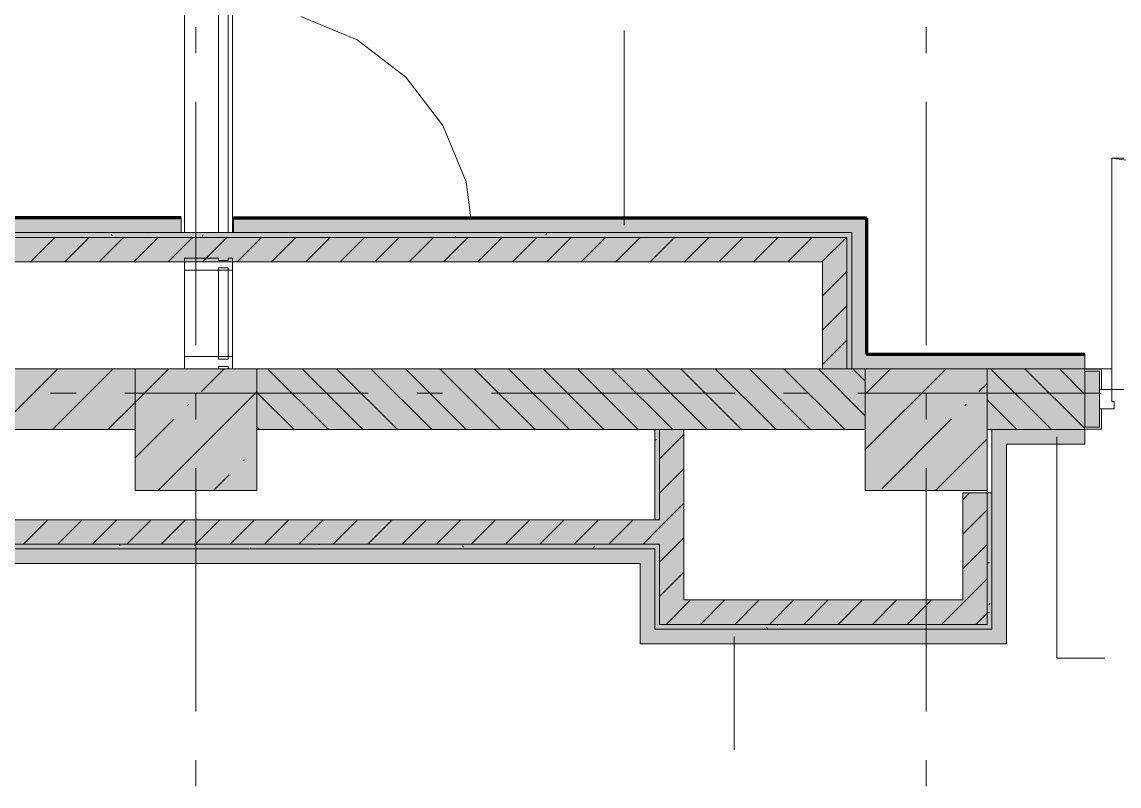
# Model space of a CAD drawing. Header units: millimetres. Extents: x -537608 to 253996, y -217170 to 186033.
# Drawn here: x -264641 to -260134, y 97707 to 100846 of the extents above; entities that cross this region are included whole.
import ezdxf

# ---------------------------------------------------------------- set-up
doc = ezdxf.new("R2010")
doc.units = ezdxf.units.MM
doc.layers.add('16) Лак 1.6м', color=160, linetype='Continuous', lineweight=90)
doc.layers.add('PDF _Геометрия', color=7, linetype='Continuous')
doc.layers.add('PDF _Сплошная заливка', color=7, linetype='Continuous', true_color=0xffffff)

msp = doc.modelspace()

# ---------------------------------------------------------------- hatches: boundary and pattern name
at = {"layer": 'PDF _Сплошная заливка', "true_color": 0xff7d7d, "transparency": 33554559}
for points in [[(-263986.1875, 99981.2656), (-263986.1875, 100041.2641), (-265730.8894, 100041.2641), (-265730.8894, 99981.2656), (-264999.9617, 99981.2656)], [(-261351.6786, 99981.2656), (-261231.6816, 99981.2656), (-261231.6816, 100041.2641), (-263771.6802, 100041.2641), (-263771.6802, 99981.2656), (-261660.4854, 99981.2656)], [(-261231.6816, 99481.2658), (-261171.6788, 99481.2658), (-261171.6788, 100041.2641), (-261231.6816, 100041.2641), (-261231.6816, 99656.6282)], [(-260656.1885, 98351.2645), (-260596.1857, 98351.2645), (-260596.1857, 99171.2642), (-260656.1885, 99171.2642), (-260656.1885, 98948.679)], [(-262101.5739, 98621.2643), (-262041.571, 98621.2643), (-262041.571, 98681.2649), (-266608.2266, 98681.2649), (-266608.2266, 98621.2643), (-263330.2213, 98621.2643)], [(-260596.1857, 98291.266), (-260596.1857, 98351.2645), (-262041.571, 98351.2645), (-262041.571, 98291.266), (-260825.613, 98291.266)]]:
    msp.add_hatch(color=11, dxfattribs=at).paths.add_polyline_path(points)
at = {"layer": 'PDF _Сплошная заливка', "transparency": 33554559}
for points in [[(-261251.6825, 99961.2647), (-261251.6825, 99981.2656), (-265670.8909, 99981.2656), (-265670.8909, 99961.2647), (-261351.6786, 99961.2647)], [(-261251.6825, 99421.2652), (-261231.6816, 99421.2652), (-261231.6816, 99981.2656), (-261251.6825, 99981.2656), (-261251.6825, 99656.6282)], [(-261351.6786, 99861.2642), (-261351.6786, 99961.2647), (-265650.89, 99961.2647), (-265650.89, 99861.2642), (-261660.4854, 99861.2642)], [(-261351.6786, 99421.2652), (-261251.6825, 99421.2652), (-261251.6825, 99961.2647), (-261351.6786, 99961.2647), (-261351.6786, 99656.6282)], [(-266608.2266, 99171.2642), (-264176.1857, 99171.2642), (-264176.1857, 99421.2652), (-269676.1853, 99421.2652), (-269676.1853, 99171.2642), (-266669.6977, 99171.2642)], [(-260676.1851, 98921.2654), (-260676.1851, 99421.2652), (-261176.187, 99421.2652), (-261176.187, 98921.2654), (-260825.613, 98921.2654)], [(-262041.571, 98701.2659), (-262021.5701, 98701.2659), (-262021.5701, 98801.2662), (-266488.2252, 98801.2662), (-266488.2252, 98701.2659), (-263330.2213, 98701.2659)], [(-262041.571, 98681.2649), (-262041.571, 98701.2659), (-266588.2256, 98701.2659), (-266588.2256, 98681.2649), (-263330.2213, 98681.2649)], [(-260776.1856, 98371.2654), (-260776.1856, 98471.2658), (-262021.5701, 98471.2658), (-262021.5701, 98371.2654), (-260825.613, 98371.2654)], [(-260825.613, 98351.2645), (-260676.1851, 98351.2645), (-260676.1851, 98371.2654), (-262041.571, 98371.2654), (-262041.571, 98351.2645), (-261660.4854, 98351.2645)]]:
    msp.add_hatch(color=256, dxfattribs=at).paths.add_polyline_path(points)
at = {"layer": 'PDF _Сплошная заливка', "true_color": 0xff7d7d, "transparency": 33554559}
h = msp.add_hatch(color=11, dxfattribs=at)
h.paths.add_polyline_path([(-233376.192, 99421.2652), (-233026.1928, 99421.2652), (-233026.1928, 99481.2658), (-233636.1913, 99481.2658), (-233636.1913, 99421.2652)], flags=0)
h.paths.add_polyline_path([(-234556.1914, 99421.2652), (-234336.1919, 99421.2652), (-234336.1919, 99481.2658), (-234556.1914, 99481.2658)], flags=0)
h.paths.add_polyline_path([(-235256.1919, 99421.2652), (-235256.1919, 99481.2658), (-240016.1913, 99481.2658), (-240016.1913, 99421.2652), (-238284.1467, 99421.2652)], flags=0)
h.paths.add_polyline_path([(-242626.1889, 99421.2652), (-241776.1899, 99421.2652), (-241776.1899, 99481.2658), (-243566.1899, 99481.2658), (-243566.1899, 99421.2652), (-242676.189, 99421.2652)], flags=0)
h.paths.add_polyline_path([(-245676.192, 99421.2652), (-245326.1907, 99421.2652), (-245326.1907, 99481.2658), (-258513.7587, 99481.2658), (-258513.7587, 99421.2652), (-246176.1896, 99421.2652)], flags=0)
h.paths.add_polyline_path([(-260273.755, 99421.2652), (-260273.755, 99481.2658), (-261231.6816, 99481.2658), (-261231.6816, 99421.2652), (-260676.1851, 99421.2652)], flags=0)
at = {"layer": 'PDF _Сплошная заливка', "transparency": 33554559}
h = msp.add_hatch(color=256, dxfattribs=at)
h.paths.add_polyline_path([(-233376.192, 99171.2642), (-233376.192, 99421.2652), (-233636.1913, 99421.2652), (-233636.1913, 99171.2642)], flags=0)
h.paths.add_polyline_path([(-235446.1923, 99171.2642), (-235256.1919, 99171.2642), (-235256.1919, 99421.2652), (-239126.1905, 99421.2652), (-239126.1905, 99171.2642), (-236931.1919, 99171.2642)], flags=0)
h.paths.add_polyline_path([(-234476.1919, 99171.2642), (-234336.1919, 99171.2642), (-234336.1919, 99421.2652), (-234556.1914, 99421.2652), (-234556.1914, 99171.2642)], flags=0)
h.paths.add_polyline_path([(-242066.1928, 99171.2642), (-241778.1921, 99173.2643), (-241778.1921, 99421.2652), (-242126.1913, 99419.2651), (-242126.1913, 99171.2642)], flags=0)
h.paths.add_polyline_path([(-242676.189, 99171.2642), (-242626.1889, 99171.2642), (-242626.1889, 99421.2652), (-242676.189, 99421.2652), (-242676.189, 99260.5515)], flags=0)
h.paths.add_polyline_path([(-240014.1912, 99171.2642), (-239626.1902, 99171.2642), (-239626.1902, 99421.2652), (-240014.1912, 99419.2651), (-240016.1913, 99171.2642)], flags=0)
h.paths.add_polyline_path([(-243293.3633, 99171.2642), (-243176.191, 99171.2642), (-243176.191, 99421.2652), (-243564.192, 99419.2651), (-243564.192, 99171.2642)], flags=0)
h.paths.add_polyline_path([(-246176.1896, 99171.2642), (-246176.1896, 99421.2652), (-251676.1892, 99421.2652), (-251676.1892, 99171.2642), (-246632.8397, 99171.2642)], flags=0)
h.paths.add_polyline_path([(-245616.1892, 99171.2642), (-245328.1886, 99173.2643), (-245328.1886, 99421.2652), (-245676.192, 99419.2651), (-245676.192, 99171.2642)], flags=0)
h.paths.add_polyline_path([(-256826.1875, 99171.2642), (-255176.1898, 99171.2642), (-255176.1898, 99421.2652), (-258511.7564, 99419.2651), (-258511.7564, 99171.2642), (-256926.188, 99171.2642)], flags=0)
h.paths.add_polyline_path([(-254066.1873, 99171.2642), (-252176.1868, 99171.2642), (-252176.1868, 99421.2652), (-254676.1879, 99421.2652), (-254676.1879, 99171.2642)], flags=0)
h.paths.add_polyline_path([(-261660.4854, 99171.2642), (-261176.187, 99171.2642), (-261176.187, 99421.2652), (-263676.1881, 99421.2652), (-263676.1881, 99171.2642), (-263330.2213, 99171.2642)], flags=0)
h.paths.add_polyline_path([(-260273.755, 99171.2642), (-260275.7573, 99421.2652), (-260676.1851, 99419.2651), (-260676.1851, 99171.2642), (-260275.7573, 99171.2642)], flags=0)
at = {"layer": 'PDF _Сплошная заливка', "true_color": 0xff7d7d, "transparency": 33554559}
h = msp.add_hatch(color=11, dxfattribs=at)
h.paths.add_polyline_path([(-258220.1862, 99111.2657), (-258220.1862, 99171.2642), (-258513.7587, 99171.2642), (-258513.7587, 99111.2657), (-258280.189, 99111.2657)], flags=0)
h.paths.add_polyline_path([(-260273.755, 99111.2657), (-260273.755, 99171.2642), (-260596.1857, 99171.2642), (-260596.1857, 99111.2657)], flags=0)

# ---------------------------------------------------------------- linework, layer by layer
at = {"layer": '16) Лак 1.6м'}
for p, q in [((-263986.1875, 100041.2641), (-265730.8894, 100041.2641)), ((-263771.6802, 100041.2641), (-261231.6816, 100041.2641)), ((-261231.6816, 100041.2641), (-261171.6788, 100041.2641)), ((-261171.6788, 100041.2641), (-261171.6788, 99481.2658)), ((-261171.6788, 99481.2658), (-260273.755, 99481.2658))]:
    msp.add_line(p, q, dxfattribs=at)
at = {"layer": 'PDF _Геометрия', "lineweight": 9}
for p, q in [((-263973.188, 99981.2656), (-263973.188, 101926.2654)), ((-263833.1858, 99980.6111), (-263833.1858, 101926.2654)), ((-263793.1881, 101926.2654), (-263793.1881, 99981.0352)), ((-263776.1885, 99981.2161), (-263776.1885, 101926.2654)), ((-263494.7199, 100868.5537), (-263263.187, 100772.6483)), ((-262167.17, 100011.2648), (-262167.17, 100811.2657)), ((-263263.187, 100772.6483), (-263064.3661, 100620.0878)), ((-263064.3661, 100620.0878), (-262911.8034, 100421.2647)), ((-262911.8034, 100421.2647), (-262815.898, 100189.7318)), ((-260163.7563, 100286.2659), (-260163.7563, 99336.2644)), ((-260113.7562, 100286.2659), (-260163.7563, 100286.2659)), ((-260163.7563, 100286.2659), (-259917.8805, 100253.8941)), ((-262815.898, 100189.7318), (-262796.3535, 100041.2641)), ((-263986.1875, 99981.2656), (-263986.1875, 100041.2641)), ((-263771.6802, 99981.2656), (-263771.6802, 100041.2641)), ((-263771.6802, 99981.2656), (-265670.8909, 99981.2656)), ((-265670.8909, 99981.2656), (-263986.1875, 99981.2656)), ((-261351.6786, 99981.2656), (-263771.6802, 99981.2656)), ((-261351.6786, 99981.2656), (-263771.6802, 99981.2656)), ((-261251.6825, 99981.2656), (-261351.6786, 99981.2656)), ((-261251.6825, 99981.2656), (-261231.6816, 99981.2656)), ((-261231.6816, 99981.2656), (-261251.6825, 99981.2656)), ((-261231.6816, 99981.2656), (-261231.6816, 99481.2658)), ((-261231.6816, 99481.2658), (-261231.6816, 99981.2656)), ((-261351.6786, 99961.2647), (-265650.89, 99961.2647)), ((-264605.9453, 99861.2642), (-264505.945, 99961.2647)), ((-264464.5222, 99861.2642), (-264364.5261, 99961.2647)), ((-264323.1032, 99861.2642), (-264223.1028, 99961.2647)), ((-264181.68, 99861.2642), (-264081.6797, 99961.2647)), ((-264040.2611, 99861.2642), (-263940.2607, 99961.2647)), ((-263898.8379, 99861.2642), (-263798.8375, 99961.2647)), ((-263757.419, 99861.2642), (-263657.4186, 99961.2647)), ((-263615.9958, 99861.2642), (-263515.9954, 99961.2647)), ((-263474.5769, 99861.2642), (-263374.5765, 99961.2647)), ((-263333.1537, 99861.2642), (-263233.1533, 99961.2647)), ((-263191.7305, 99861.2642), (-263091.7301, 99961.2647)), ((-263050.3116, 99861.2642), (-262950.3112, 99961.2647)), ((-262908.8883, 99861.2642), (-262808.888, 99961.2647)), ((-262767.4695, 99861.2642), (-262667.469, 99961.2647)), ((-262626.0462, 99861.2642), (-262526.0459, 99961.2647)), ((-262484.6273, 99861.2642), (-262384.627, 99961.2647)), ((-262343.2041, 99861.2642), (-262243.2037, 99961.2647)), ((-262201.7809, 99861.2642), (-262101.7849, 99961.2647)), ((-262060.362, 99861.2642), (-261960.3616, 99961.2647)), ((-261918.9388, 99861.2642), (-261818.9384, 99961.2647)), ((-261777.5199, 99861.2642), (-261677.5195, 99961.2647)), ((-261636.0967, 99861.2642), (-261536.0963, 99961.2647)), ((-261494.6778, 99861.2642), (-261394.6774, 99961.2647)), ((-261351.6786, 99862.8381), (-261253.2542, 99961.2647)), ((-261251.6825, 99961.2647), (-261351.6786, 99961.2647)), ((-261251.6825, 99421.2652), (-261251.6825, 99961.2647)), ((-265550.8895, 99861.2642), (-261351.6786, 99861.2642)), ((-263833.1858, 99876.2661), (-263973.188, 99876.2661)), ((-263973.188, 99876.2661), (-263973.188, 99826.2659)), ((-263833.1858, 99866.2656), (-263833.1858, 99876.2661)), ((-263793.1881, 99866.2656), (-263833.1858, 99866.2656)), ((-263833.1858, 99836.2642), (-263793.1881, 99836.2642)), ((-263833.1858, 99826.2659), (-263833.1858, 99836.2642)), ((-263776.1885, 99876.2661), (-263793.1881, 99876.2661)), ((-263793.1881, 99876.2661), (-263793.1881, 99866.2656)), ((-263793.1881, 99836.2642), (-263793.1881, 99826.2659)), ((-263776.1885, 99826.2659), (-263776.1885, 99876.2661)), ((-261353.2546, 99861.2642), (-261351.6786, 99862.8381)), ((-261351.6786, 99861.2642), (-261351.6786, 99421.2652)), ((-263973.188, 99471.2653), (-263973.188, 99826.2659)), ((-263973.188, 99826.2659), (-263833.1858, 99826.2659)), ((-263833.1858, 99826.2659), (-263793.1881, 99826.2659)), ((-263833.1858, 99471.2653), (-263833.1858, 99826.2659)), ((-263793.1881, 99826.2659), (-263793.1881, 99471.2653)), ((-263793.1881, 99826.2659), (-263776.1885, 99826.2659)), ((-263776.1885, 99471.2653), (-263776.1885, 99826.2659)), ((-261351.6786, 99721.417), (-261251.6825, 99821.4174)), ((-261351.6786, 99579.996), (-261251.6825, 99679.9964)), ((-261351.6786, 99438.5749), (-261251.6825, 99538.5753)), ((-261231.6816, 99421.2652), (-261231.6816, 99481.2658)), ((-261231.6816, 99481.2658), (-261231.6816, 99421.2652)), ((-260273.755, 99481.2658), (-260273.755, 99421.2652)), ((-263833.1858, 99471.2653), (-263973.188, 99471.2653)), ((-263973.188, 99471.2653), (-263973.188, 99421.2652)), ((-263833.1858, 99461.2649), (-263833.1858, 99471.2653)), ((-263793.1881, 99471.2653), (-263833.1858, 99471.2653)), ((-263793.1881, 99461.2649), (-263833.1858, 99461.2649)), ((-263833.1858, 99421.2652), (-263833.1858, 99431.2656)), ((-263833.1858, 99431.2656), (-263793.1881, 99431.2656)), ((-263776.1885, 99471.2653), (-263793.1881, 99471.2653)), ((-263793.1881, 99471.2653), (-263793.1881, 99461.2649)), ((-263793.1881, 99431.2656), (-263793.1881, 99421.2652)), ((-263776.1885, 99421.2652), (-263776.1885, 99471.2653)), ((-264176.1857, 99421.2652), (-265670.8909, 99421.2652)), ((-264744.0358, 99171.2642), (-264494.0348, 99421.2652)), ((-264515.9346, 99171.2642), (-264265.938, 99421.2652)), ((-264176.1857, 99282.9163), (-264037.8369, 99421.2652)), ((-263676.1881, 99421.2652), (-264176.1857, 99421.2652)), ((-264176.1857, 99421.2652), (-264176.1857, 98921.2654)), ((-263903.1955, 99327.8098), (-263809.74, 99421.2652)), ((-261231.6816, 99421.2652), (-263676.1881, 99421.2652)), ((-263676.1881, 98921.2654), (-263676.1881, 99421.2652)), ((-263381.5779, 99171.2642), (-263631.5789, 99421.2652)), ((-263240.159, 99171.2642), (-263490.16, 99421.2652)), ((-263098.7358, 99171.2642), (-263348.7368, 99421.2652)), ((-262957.3169, 99171.2642), (-263207.3136, 99421.2652)), ((-262815.8937, 99171.2642), (-263065.8946, 99421.2652)), ((-262674.4747, 99171.2642), (-262924.4715, 99421.2652)), ((-262533.0516, 99171.2642), (-262783.0525, 99421.2652)), ((-262391.6283, 99171.2642), (-262641.6293, 99421.2652)), ((-262250.2094, 99171.2642), (-262500.2104, 99421.2652)), ((-262108.7863, 99171.2642), (-262358.7872, 99421.2652)), ((-261967.3673, 99171.2642), (-262217.364, 99421.2652)), ((-261825.9441, 99171.2642), (-262075.9451, 99421.2652)), ((-261684.5252, 99171.2642), (-261934.5219, 99421.2652)), ((-261543.102, 99171.2642), (-261793.1029, 99421.2652)), ((-261401.6788, 99171.2642), (-261651.6798, 99421.2652)), ((-261260.2599, 99171.2642), (-261510.2609, 99421.2652)), ((-261176.187, 99228.6146), (-261368.8376, 99421.2652)), ((-261351.6786, 99421.2652), (-261251.6825, 99421.2652)), ((-261251.6825, 99421.2652), (-261231.6816, 99421.2652)), ((-261231.6816, 99421.2652), (-261176.187, 99421.2652)), ((-261176.187, 99421.2652), (-261231.6816, 99421.2652)), ((-261176.187, 99370.0356), (-261227.4188, 99421.2652)), ((-261176.187, 99089.5381), (-260844.46, 99421.2652)), ((-261176.187, 99317.6349), (-261072.5568, 99421.2652)), ((-260676.1851, 99421.2652), (-261176.187, 99421.2652)), ((-261176.187, 99421.2652), (-261176.187, 98921.2654)), ((-260273.755, 99421.2652), (-260676.1851, 99421.2652)), ((-260676.1851, 99421.2652), (-260273.755, 99421.2652)), ((-260676.1851, 98921.2654), (-260676.1851, 99421.2652)), ((-260411.7336, 99171.2642), (-260661.7302, 99421.2652)), ((-260275.7573, 99176.7112), (-260520.3113, 99421.2652)), ((-260273.755, 99316.1343), (-260378.8881, 99421.2652)), ((-260205.7562, 99419.2651), (-260275.7573, 99419.2651)), ((-260275.7573, 99419.2651), (-260275.7573, 99411.2647)), ((-260275.7573, 99411.2647), (-260213.7565, 99411.2647)), ((-260213.7565, 99411.2647), (-260273.755, 99411.2647)), ((-260273.755, 99411.2647), (-260273.755, 99181.2647)), ((-260213.7565, 99411.2647), (-260213.7565, 99336.2644)), ((-260213.7565, 99181.2647), (-260213.7565, 99411.2647)), ((-260205.7562, 99336.2644), (-260205.7562, 99419.2651)), ((-260709.8186, 99327.8098), (-260676.1851, 99361.4389)), ((-264081.6409, 98921.2654), (-263676.1881, 99326.7182)), ((-263523.0011, 99171.2642), (-263676.1881, 99324.4512)), ((-260553.1525, 99171.2642), (-260676.1851, 99294.299)), ((-260163.7563, 99336.2644), (-260213.7565, 99336.2644)), ((-260213.7565, 99336.2644), (-260213.7565, 99256.2649)), ((-260213.7565, 99336.2644), (-260205.7562, 99336.2644)), ((-260163.7563, 99336.2644), (-260113.7562, 99336.2644)), ((-260163.7563, 99286.2642), (-260163.7563, 99336.2644)), ((-264287.8379, 99171.2642), (-264176.1857, 99282.9163)), ((-263960.2186, 99270.7845), (-263955.4778, 99275.5253)), ((-260766.8417, 99270.7845), (-260762.1009, 99275.5253)), ((-260213.7565, 99256.2649), (-260153.7581, 99256.2649)), ((-260205.7562, 99256.2649), (-260213.7565, 99256.2649)), ((-260213.7565, 99256.2649), (-260213.7565, 99181.2647)), ((-260205.7562, 99173.2643), (-260205.7562, 99256.2649)), ((-260153.7581, 99286.2642), (-260163.7563, 99286.2642)), ((-260153.7581, 99256.2649), (-260153.7581, 99286.2642)), ((-264176.1857, 99054.8174), (-264017.2461, 99213.7592)), ((-261108.9891, 98928.6371), (-260823.8648, 99213.7592)), ((-264176.1857, 99171.2642), (-266608.2266, 99171.2642)), ((-263664.42, 99171.2642), (-263676.1881, 99183.0301)), ((-263676.1881, 99171.2642), (-261176.187, 99171.2642)), ((-262021.5701, 99171.2642), (-262041.571, 99171.2642)), ((-262041.571, 99171.2642), (-262041.571, 98801.2662)), ((-262021.5701, 99171.2642), (-262021.5701, 98801.2662)), ((-261921.5697, 99171.2642), (-262021.5701, 99171.2642)), ((-261921.5697, 98471.2658), (-261921.5697, 99171.2642)), ((-260676.1851, 99171.2642), (-260596.1857, 99171.2642)), ((-260596.1857, 99171.2642), (-260656.1885, 99171.2642)), ((-260656.1885, 99171.2642), (-260656.1885, 98351.2645)), ((-260596.1857, 99171.2642), (-260273.755, 99171.2642)), ((-260273.755, 99171.2642), (-260596.1857, 99171.2642)), ((-260275.7573, 99181.2647), (-260275.7573, 99173.2643)), ((-260213.7565, 99181.2647), (-260275.7573, 99181.2647)), ((-260275.7573, 99173.2643), (-260205.7562, 99173.2643)), ((-260273.755, 99181.2647), (-260213.7565, 99181.2647)), ((-260273.755, 99171.2642), (-260273.755, 99111.2657)), ((-262021.5701, 99051.5277), (-261921.5697, 99151.5259)), ((-260888.264, 98921.2654), (-260676.1851, 99133.3399)), ((-260388.7357, 99141.265), (-260388.7357, 98232.1674)), ((-260273.755, 99111.2657), (-260596.1857, 99111.2657)), ((-260596.1857, 99111.2657), (-260596.1857, 98351.2645)), ((-263732.1218, 99042.6855), (-263727.381, 99047.4284)), ((-263853.5441, 98921.2654), (-263789.1449, 98985.6602)), ((-262021.5701, 98910.1045), (-261921.5697, 99010.1049)), ((-264176.1857, 98921.2654), (-263676.1881, 98921.2654)), ((-261176.187, 98921.2654), (-260676.1851, 98921.2654)), ((-260776.1856, 98882.6974), (-260747.6201, 98911.2649)), ((-260676.1851, 98911.2649), (-260776.1856, 98911.2649)), ((-260776.1856, 98911.2649), (-260776.1856, 98471.2658)), ((-260676.1851, 98911.2649), (-260676.1851, 98371.2654)), ((-260656.1885, 98911.2649), (-260676.1851, 98911.2649)), ((-260656.1885, 98351.2645), (-260656.1885, 98911.2649)), ((-262021.5701, 98768.6834), (-261921.5697, 98868.6838)), ((-262041.571, 98801.2662), (-266488.2252, 98801.2662)), ((-264634.5753, 98701.2659), (-264534.5749, 98801.2662)), ((-264493.1521, 98701.2659), (-264393.1517, 98801.2662)), ((-264351.7332, 98701.2659), (-264251.7328, 98801.2662)), ((-264210.31, 98701.2659), (-264110.3096, 98801.2662)), ((-264068.8911, 98701.2659), (-263968.8907, 98801.2662)), ((-263927.4679, 98701.2659), (-263827.4675, 98801.2662)), ((-263786.0447, 98701.2659), (-263686.0486, 98801.2662)), ((-263644.6257, 98701.2659), (-263544.6254, 98801.2662)), ((-263503.2026, 98701.2659), (-263403.2022, 98801.2662)), ((-263361.7836, 98701.2659), (-263261.7833, 98801.2662)), ((-263220.3604, 98701.2659), (-263120.3601, 98801.2662)), ((-263078.9416, 98701.2659), (-262978.9411, 98801.2662)), ((-262937.5183, 98701.2659), (-262837.518, 98801.2662)), ((-262796.0951, 98701.2659), (-262696.099, 98801.2662)), ((-262654.6762, 98701.2659), (-262554.6758, 98801.2662)), ((-262513.253, 98701.2659), (-262413.2526, 98801.2662)), ((-262371.8341, 98701.2659), (-262271.8337, 98801.2662)), ((-262230.4109, 98701.2659), (-262130.4105, 98801.2662)), ((-262021.5701, 98801.2662), (-262041.571, 98801.2662)), ((-260776.1856, 98741.2763), (-260676.1851, 98841.2767)), ((-262088.992, 98701.2659), (-262021.5701, 98768.6834)), ((-262021.5701, 98627.2624), (-261921.5697, 98727.2627)), ((-262041.571, 98701.2659), (-266488.2252, 98701.2659)), ((-266488.2252, 98681.2649), (-262041.571, 98681.2649)), ((-262041.571, 98681.2649), (-266488.2252, 98681.2649)), ((-262021.5701, 98701.2659), (-262041.571, 98701.2659)), ((-262041.571, 98681.2649), (-262041.571, 98471.2658)), ((-262041.571, 98621.2643), (-262041.571, 98681.2649)), ((-262021.5701, 98471.2658), (-262021.5701, 98701.2659)), ((-260776.1856, 98599.8553), (-260676.1851, 98699.8556)), ((-262101.5739, 98621.2643), (-266608.2266, 98621.2643)), ((-262101.5739, 98291.266), (-262101.5739, 98621.2643)), ((-262041.571, 98351.2645), (-262041.571, 98621.2643)), ((-262021.5701, 98485.8413), (-261921.5697, 98585.8417)), ((-260776.1856, 98458.4342), (-260676.1851, 98558.4346)), ((-262041.571, 98471.2658), (-262041.571, 98371.2654)), ((-262021.5701, 98371.2654), (-262021.5701, 98471.2658)), ((-261994.7271, 98371.2654), (-261894.7267, 98471.2658)), ((-260776.1856, 98471.2658), (-261921.5697, 98471.2658)), ((-261853.3039, 98371.2654), (-261753.3034, 98471.2658)), ((-261711.8849, 98371.2654), (-261611.8846, 98471.2658)), ((-261570.4618, 98371.2654), (-261470.4614, 98471.2658)), ((-261429.0428, 98371.2654), (-261329.0424, 98471.2658)), ((-261287.6196, 98371.2654), (-261187.6193, 98471.2658)), ((-261146.2008, 98371.2654), (-261046.2003, 98471.2658)), ((-261004.7775, 98371.2654), (-260904.7771, 98471.2658)), ((-260863.3543, 98371.2654), (-260776.1856, 98458.4342)), ((-260721.9354, 98371.2654), (-260676.1851, 98417.0135)), ((-262041.571, 98371.2654), (-262041.571, 98351.2645)), ((-262041.571, 98351.2645), (-260776.1856, 98351.2645)), ((-260776.1856, 98351.2645), (-262041.571, 98351.2645)), ((-260776.1856, 98371.2654), (-262021.5701, 98371.2654)), ((-260676.1851, 98371.2654), (-260776.1856, 98371.2654)), ((-260776.1856, 98351.2645), (-260676.1851, 98351.2645)), ((-260676.1851, 98351.2645), (-260656.1885, 98351.2645)), ((-260656.1885, 98351.2645), (-260676.1851, 98351.2645)), ((-260596.1857, 98351.2645), (-260596.1857, 98291.266)), ((-261715.3986, 98321.2652), (-261715.3986, 97855.1142)), ((-262041.571, 98291.266), (-262101.5739, 98291.266)), ((-260596.1857, 98291.266), (-262041.571, 98291.266)), ((-260388.7357, 98232.1674), (-260191.6414, 98232.1674))]:
    msp.add_line(p, q, dxfattribs=at)
at = {"layer": 'PDF _Геометрия', "color": 253, "lineweight": 9, "true_color": 0xaaaaaa}
for p, q in [((-263926.1847, 100718.4326), (-263926.1847, 100824.2653)), ((-260926.1861, 100718.4326), (-260926.1861, 100824.2653)), ((-263926.1847, 99518.4322), (-263926.1847, 100518.434)), ((-260926.1861, 99518.4322), (-260926.1861, 100518.434)), ((-264418.3714, 99321.2648), (-264524.202, 99321.2648)), ((-263218.3711, 99321.2648), (-264218.3707, 99321.2648)), ((-263926.1847, 99212.6009), (-263926.1847, 99318.4336)), ((-262912.5354, 99321.2648), (-263018.3703, 99321.2648)), ((-261712.5395, 99321.2648), (-262712.539, 99321.2648)), ((-261406.7038, 99321.2648), (-261512.5387, 99321.2648)), ((-260206.7035, 99321.2648), (-261206.7031, 99321.2648)), ((-260926.1861, 99212.6009), (-260926.1861, 99318.4336)), ((-260623.7564, 99171.2642), (-260615.7561, 99171.2642)), ((-263926.1847, 98012.6006), (-263926.1847, 99012.6001)), ((-260926.1861, 98012.6006), (-260926.1861, 99012.6001)), ((-263926.1847, 97706.7671), (-263926.1847, 97812.602)), ((-260926.1861, 97706.7671), (-260926.1861, 97812.602))]:
    msp.add_line(p, q, dxfattribs=at)
at = {"layer": 'PDF _Геометрия', "color": 8, "lineweight": 9, "true_color": 0x787878}
for p, q in [((-264269.6454, 99966.8925), (-264272.9997, 99972.699)), ((-264125.7118, 99981.2656), (-264126.6548, 99979.6337)), ((-263896.5256, 99971.8292), (-263899.8799, 99966.0227)), ((-262485.0665, 99978.1481), (-262488.4208, 99972.3394)), ((-261812.2944, 99977.8338), (-261814.2751, 99981.2656)), ((-262858.5868, 99961.2647), (-262861.5406, 99966.3822)), ((-262035.1639, 99131.807), (-262038.5138, 99125.9984)), ((-264238.7763, 98694.2236), (-264242.1307, 98700.03)), ((-263927.399, 98699.1602), (-263930.749, 98693.3537)), ((-263700.6198, 98685.5493), (-263703.0914, 98681.2649)), ((-263419.6594, 98697.8706), (-263421.6186, 98701.2659)), ((-262827.3172, 98687.9046), (-262830.6716, 98693.7133)), ((-262289.1607, 98691.8661), (-262292.515, 98686.0595)), ((-260673.3863, 98623.4237), (-260666.682, 98623.4237)), ((-260664.542, 98457.7948), (-260667.8919, 98451.9883)), ((-260673.3863, 98420.2236), (-260666.682, 98420.2236)), ((-261578.2253, 98353.2108), (-261581.5796, 98359.0194)), ((-261535.7217, 98371.2654), (-261537.8101, 98367.6463))]:
    msp.add_line(p, q, dxfattribs=at)
at = {"layer": 'PDF _Геометрия', "color": 9, "lineweight": 9, "true_color": 0xc0c0c0}
for p, q in [((-260273.755, 99421.2652), (-260163.7563, 99421.2652)), ((-260163.7563, 99421.2652), (-260273.755, 99421.2652)), ((-260676.1851, 98921.2654), (-260676.1851, 98911.2649))]:
    msp.add_line(p, q, dxfattribs=at)
at = {"layer": 'PDF _Сплошная заливка', "lineweight": 35, "transparency": 33554559}
for points in [[(-263676.1881, 98921.2654), (-263676.1881, 99421.2652), (-264176.1857, 98921.2654), (-264176.1857, 99421.2652)], [(-262021.5701, 98801.2662), (-262021.5701, 99171.2642), (-262041.571, 98801.2662), (-262041.571, 99171.2642)], [(-261921.5697, 98471.2658), (-261921.5697, 99171.2642), (-262021.5701, 98471.2658), (-262021.5701, 99171.2642)], [(-260676.1851, 98371.2654), (-260676.1851, 98911.2649), (-260776.1856, 98371.2654), (-260776.1856, 98911.2649)], [(-260656.1885, 98351.2645), (-260656.1885, 98911.2649), (-260676.1851, 98351.2645), (-260676.1851, 98911.2649)], [(-262021.5701, 98371.2654), (-262021.5701, 98701.2659), (-262041.571, 98371.2654), (-262041.571, 98701.2659)]]:
    msp.add_solid(points, dxfattribs=at)
at = {"layer": 'PDF _Сплошная заливка', "color": 7, "lineweight": 35, "true_color": 0xf4f4f4, "transparency": 33554559}
msp.add_solid([(-260213.7565, 99181.2647), (-260213.7565, 99411.2647), (-260273.755, 99181.2647), (-260273.755, 99411.2647)], dxfattribs=at)
at = {"layer": 'PDF _Сплошная заливка', "color": 11, "lineweight": 35, "true_color": 0xff7d7d, "transparency": 33554559}
msp.add_solid([(-262041.571, 98291.266), (-262041.571, 98621.2643), (-262101.5739, 98291.266), (-262101.5739, 98621.2643)], dxfattribs=at)

doc.saveas('drawing.dxf')
